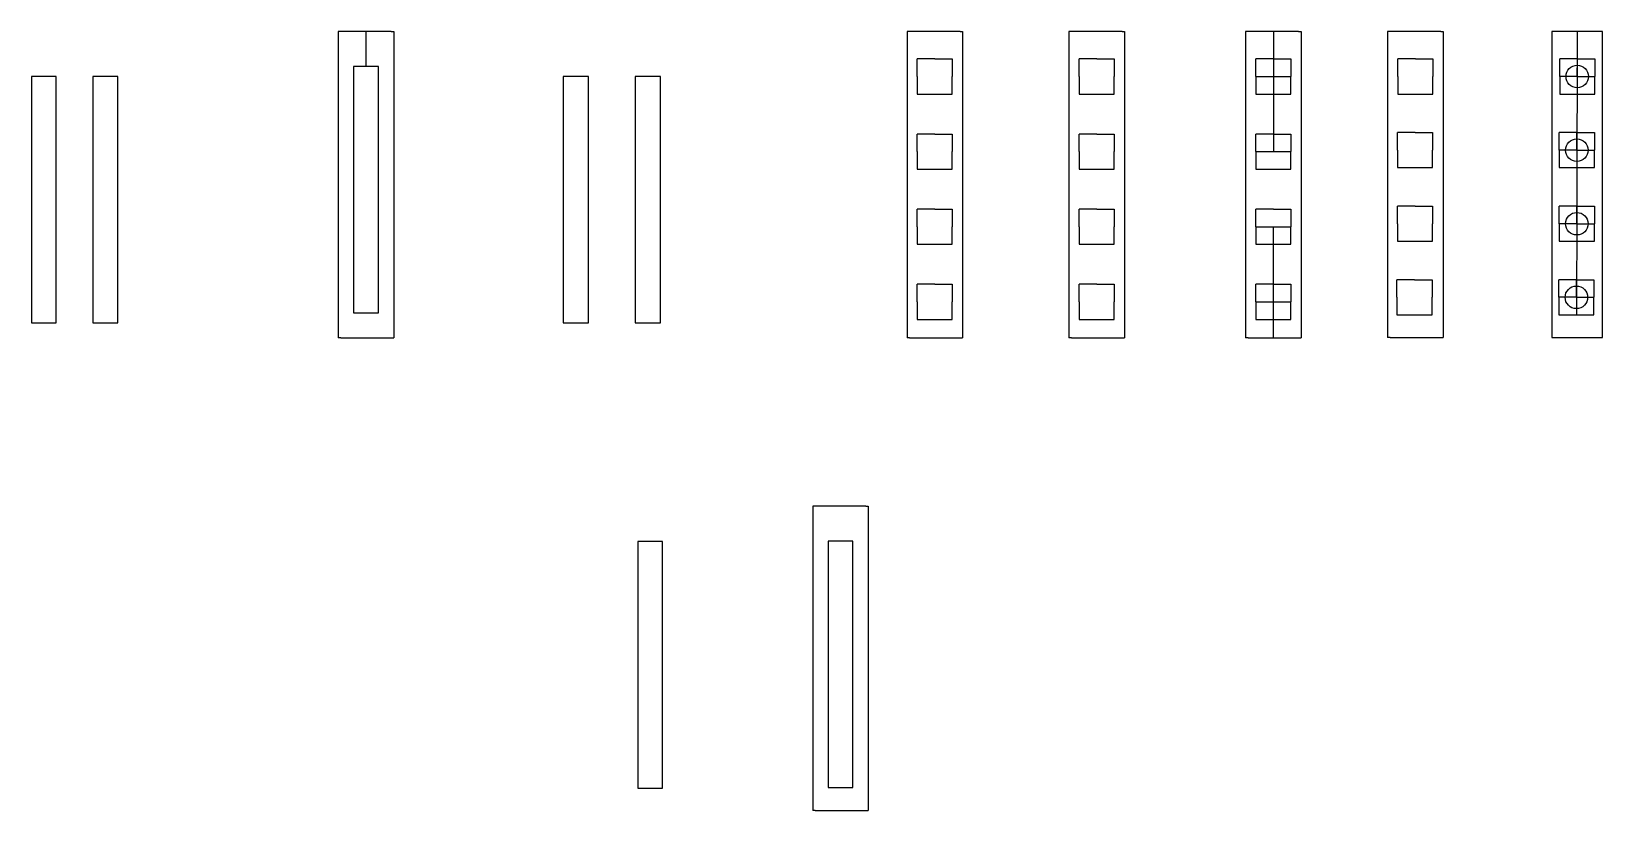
# Model space of a CAD drawing. Header units: millimetres. Extents: x 3020 to 3334, y 1357 to 1512.
import ezdxf

# ---------------------------------------------------------------- set-up
doc = ezdxf.new("R2010")
doc.units = ezdxf.units.MM

msp = doc.modelspace()

# ---------------------------------------------------------------- linework, layer by layer
for p, q in [((3081.79, 1512.4), (3081.29, 1512.4)), ((3081.29, 1512.4), (3081.29, 1451.2)), ((3091.89, 1512.4), (3081.79, 1512.4)), ((3086.84, 1512.4), (3086.84, 1505.4)), ((3091.89, 1512.4), (3092.39, 1512.4)), ((3092.39, 1512.4), (3092.39, 1451.2)), ((3195.41, 1512.4), (3194.91, 1512.4)), ((3194.91, 1512.4), (3194.91, 1451.2)), ((3205.51, 1512.4), (3195.41, 1512.4)), ((3205.51, 1512.4), (3206.01, 1512.4)), ((3206.01, 1512.4), (3206.01, 1451.2)), ((3227.76, 1512.4), (3227.26, 1512.4)), ((3227.26, 1512.4), (3227.26, 1451.2)), ((3237.86, 1512.4), (3227.76, 1512.4)), ((3237.86, 1512.4), (3238.36, 1512.4)), ((3238.36, 1512.4), (3238.36, 1451.2)), ((3263.03, 1512.4), (3262.53, 1512.4)), ((3262.53, 1512.4), (3262.53, 1451.2)), ((3273.13, 1512.4), (3263.03, 1512.4)), ((3268.08, 1512.4), (3268.08, 1503.4)), ((3273.13, 1512.4), (3273.63, 1512.4)), ((3273.63, 1512.4), (3273.63, 1451.2)), ((3291.41, 1512.4), (3290.91, 1512.4)), ((3290.91, 1512.4), (3290.91, 1451.3)), ((3301.51, 1512.4), (3291.41, 1512.4)), ((3301.51, 1512.4), (3302.01, 1512.4)), ((3302.01, 1512.4), (3302.01, 1451.3)), ((3323.74, 1512.4), (3323.74, 1451.3)), ((3333.84, 1512.4), (3323.74, 1512.4)), ((3328.79, 1512.4), (3328.79, 1503.4)), ((3333.84, 1451.3), (3333.84, 1512.4)), ((3200.48, 1506.9), (3196.96, 1506.9)), ((3196.96, 1503.4), (3196.96, 1506.9)), ((3200.48, 1506.9), (3203.96, 1506.9)), ((3203.96, 1506.9), (3203.96, 1503.4)), ((3232.83, 1506.9), (3229.31, 1506.9)), ((3229.31, 1503.4), (3229.31, 1506.9)), ((3232.83, 1506.9), (3236.31, 1506.9)), ((3236.31, 1506.9), (3236.31, 1503.4)), ((3268.1, 1506.9), (3264.58, 1506.9)), ((3264.58, 1503.4), (3264.58, 1506.9)), ((3268.1, 1506.9), (3271.58, 1506.9)), ((3271.58, 1506.9), (3271.58, 1503.4)), ((3296.48, 1506.9), (3292.96, 1506.9)), ((3292.96, 1503.4), (3292.96, 1506.9)), ((3296.48, 1506.9), (3299.96, 1506.9)), ((3299.96, 1506.9), (3299.96, 1503.4)), ((3328.81, 1506.9), (3325.29, 1506.9)), ((3325.29, 1503.4), (3325.29, 1506.9)), ((3328.79, 1503.4), (3328.81, 1506.9)), ((3328.81, 1506.9), (3332.29, 1506.9)), ((3332.29, 1506.9), (3332.29, 1503.4)), ((3020.01, 1503.41), (3020.01, 1454.21)), ((3024.96, 1503.41), (3020.01, 1503.41)), ((3024.96, 1454.21), (3024.96, 1503.41)), ((3032.28, 1503.41), (3032.28, 1454.21)), ((3037.29, 1503.41), (3032.28, 1503.41)), ((3037.29, 1454.21), (3037.29, 1503.41)), ((3084.32, 1505.4), (3084.32, 1456.2)), ((3089.36, 1505.4), (3084.32, 1505.4)), ((3089.36, 1456.2), (3089.36, 1505.4)), ((3126.23, 1503.41), (3126.23, 1454.21)), ((3131.27, 1503.41), (3126.23, 1503.41)), ((3131.27, 1454.21), (3131.27, 1503.41)), ((3140.58, 1503.41), (3140.58, 1454.21)), ((3145.68, 1503.41), (3140.58, 1503.41)), ((3145.68, 1454.21), (3145.68, 1503.41)), ((3196.96, 1503.4), (3196.96, 1499.9)), ((3203.96, 1499.9), (3203.96, 1503.4)), ((3229.31, 1503.4), (3229.31, 1499.9)), ((3236.31, 1499.9), (3236.31, 1503.4)), ((3264.58, 1503.4), (3264.58, 1499.9)), ((3264.58, 1503.4), (3271.58, 1503.4)), ((3268.08, 1503.4), (3268.08, 1488.4)), ((3271.58, 1499.9), (3271.58, 1503.4)), ((3292.96, 1503.4), (3292.96, 1499.9)), ((3299.96, 1499.9), (3299.96, 1503.4)), ((3328.79, 1503.4), (3325.29, 1503.4)), ((3325.29, 1503.4), (3325.29, 1499.9)), ((3328.79, 1503.4), (3328.7, 1488.7)), ((3328.79, 1503.4), (3332.29, 1503.4)), ((3328.79, 1503.4), (3328.79, 1499.9)), ((3332.29, 1499.9), (3332.29, 1503.4)), ((3196.96, 1499.9), (3200.46, 1499.9)), ((3200.46, 1499.9), (3203.96, 1499.9)), ((3229.31, 1499.9), (3232.81, 1499.9)), ((3232.81, 1499.9), (3236.31, 1499.9)), ((3264.58, 1499.9), (3268.08, 1499.9)), ((3268.08, 1499.9), (3271.58, 1499.9)), ((3292.96, 1499.9), (3296.46, 1499.9)), ((3296.46, 1499.9), (3299.96, 1499.9)), ((3325.29, 1499.9), (3328.79, 1499.9)), ((3328.79, 1499.9), (3332.29, 1499.9)), ((3200.48, 1491.9), (3196.96, 1491.9)), ((3196.96, 1488.4), (3196.96, 1491.9)), ((3200.48, 1491.9), (3203.96, 1491.9)), ((3203.96, 1491.9), (3203.96, 1488.4)), ((3232.83, 1491.9), (3229.31, 1491.9)), ((3229.31, 1488.4), (3229.31, 1491.9)), ((3232.83, 1491.9), (3236.31, 1491.9)), ((3236.31, 1491.9), (3236.31, 1488.4)), ((3268.1, 1491.9), (3264.58, 1491.9)), ((3264.58, 1488.4), (3264.58, 1491.9)), ((3268.1, 1491.9), (3271.58, 1491.9)), ((3271.58, 1491.9), (3271.58, 1488.4)), ((3296.39, 1492.2), (3292.87, 1492.2)), ((3292.87, 1488.7), (3292.87, 1492.2)), ((3296.39, 1492.2), (3299.87, 1492.2)), ((3299.87, 1492.2), (3299.87, 1488.7)), ((3328.72, 1492.2), (3325.2, 1492.2)), ((3325.2, 1488.7), (3325.2, 1492.2)), ((3328.7, 1488.7), (3328.72, 1492.2)), ((3328.72, 1492.2), (3332.2, 1492.2)), ((3332.2, 1492.2), (3332.2, 1488.7)), ((3196.96, 1488.4), (3196.96, 1484.9)), ((3203.96, 1484.9), (3203.96, 1488.4)), ((3229.31, 1488.4), (3229.31, 1484.9)), ((3236.31, 1484.9), (3236.31, 1488.4)), ((3264.58, 1488.4), (3264.58, 1484.9)), ((3264.58, 1488.4), (3271.58, 1488.4)), ((3271.58, 1484.9), (3271.58, 1488.4)), ((3292.87, 1488.7), (3292.87, 1485.2)), ((3299.87, 1485.2), (3299.87, 1488.7)), ((3328.7, 1488.7), (3325.2, 1488.7)), ((3325.2, 1488.7), (3325.2, 1485.2)), ((3328.7, 1488.7), (3332.2, 1488.7)), ((3328.7, 1488.7), (3328.7, 1485.2)), ((3328.7, 1488.7), (3328.7, 1474)), ((3332.2, 1485.2), (3332.2, 1488.7)), ((3196.96, 1484.9), (3200.46, 1484.9)), ((3200.46, 1484.9), (3203.96, 1484.9)), ((3229.31, 1484.9), (3232.81, 1484.9)), ((3232.81, 1484.9), (3236.31, 1484.9)), ((3264.58, 1484.9), (3268.08, 1484.9)), ((3268.08, 1484.9), (3271.58, 1484.9)), ((3292.87, 1485.2), (3296.37, 1485.2)), ((3296.37, 1485.2), (3299.87, 1485.2)), ((3325.2, 1485.2), (3328.7, 1485.2)), ((3328.7, 1485.2), (3332.2, 1485.2)), ((3200.48, 1476.9), (3196.96, 1476.9)), ((3196.96, 1473.4), (3196.96, 1476.9)), ((3200.48, 1476.9), (3203.96, 1476.9)), ((3203.96, 1476.9), (3203.96, 1473.4)), ((3232.83, 1476.9), (3229.31, 1476.9)), ((3229.31, 1473.4), (3229.31, 1476.9)), ((3232.83, 1476.9), (3236.31, 1476.9)), ((3236.31, 1476.9), (3236.31, 1473.4)), ((3268.1, 1476.9), (3264.58, 1476.9)), ((3264.58, 1473.4), (3264.58, 1476.9)), ((3268.1, 1476.9), (3271.58, 1476.9)), ((3271.58, 1476.9), (3271.58, 1473.4)), ((3296.39, 1477.5), (3292.87, 1477.5)), ((3292.87, 1474), (3292.87, 1477.5)), ((3296.39, 1477.5), (3299.87, 1477.5)), ((3299.87, 1477.5), (3299.87, 1474)), ((3328.72, 1477.5), (3325.2, 1477.5)), ((3325.2, 1474), (3325.2, 1477.5)), ((3328.7, 1474), (3328.72, 1477.5)), ((3328.72, 1477.5), (3332.2, 1477.5)), ((3332.2, 1477.5), (3332.2, 1474)), ((3196.96, 1473.4), (3196.96, 1469.9)), ((3203.96, 1469.9), (3203.96, 1473.4)), ((3229.31, 1473.4), (3229.31, 1469.9)), ((3236.31, 1469.9), (3236.31, 1473.4)), ((3264.58, 1473.4), (3264.58, 1469.9)), ((3264.58, 1473.4), (3271.58, 1473.4)), ((3268.08, 1458.4), (3268.08, 1473.4)), ((3271.58, 1469.9), (3271.58, 1473.4)), ((3292.87, 1474), (3292.87, 1470.5)), ((3299.87, 1470.5), (3299.87, 1474)), ((3328.7, 1474), (3325.2, 1474)), ((3325.2, 1474), (3325.2, 1470.5)), ((3328.7, 1474), (3328.61, 1459.3)), ((3328.7, 1474), (3332.2, 1474)), ((3328.7, 1474), (3328.7, 1470.5)), ((3332.2, 1470.5), (3332.2, 1474)), ((3196.96, 1469.9), (3200.46, 1469.9)), ((3200.46, 1469.9), (3203.96, 1469.9)), ((3229.31, 1469.9), (3232.81, 1469.9)), ((3232.81, 1469.9), (3236.31, 1469.9)), ((3264.58, 1469.9), (3268.08, 1469.9)), ((3268.08, 1469.9), (3271.58, 1469.9)), ((3292.87, 1470.5), (3296.37, 1470.5)), ((3296.37, 1470.5), (3299.87, 1470.5)), ((3325.2, 1470.5), (3328.7, 1470.5)), ((3328.7, 1470.5), (3332.2, 1470.5)), ((3296.3, 1462.8), (3292.78, 1462.8)), ((3292.78, 1459.3), (3292.78, 1462.8)), ((3296.3, 1462.8), (3299.78, 1462.8)), ((3299.78, 1462.8), (3299.78, 1459.3)), ((3328.63, 1462.8), (3325.11, 1462.8)), ((3325.11, 1459.3), (3325.11, 1462.8)), ((3328.61, 1459.3), (3328.63, 1462.8)), ((3328.63, 1462.8), (3332.11, 1462.8)), ((3332.11, 1462.8), (3332.11, 1459.3)), ((3200.48, 1461.9), (3196.96, 1461.9)), ((3196.96, 1458.4), (3196.96, 1461.9)), ((3200.48, 1461.9), (3203.96, 1461.9)), ((3203.96, 1461.9), (3203.96, 1458.4)), ((3232.83, 1461.9), (3229.31, 1461.9)), ((3229.31, 1458.4), (3229.31, 1461.9)), ((3232.83, 1461.9), (3236.31, 1461.9)), ((3236.31, 1461.9), (3236.31, 1458.4)), ((3268.1, 1461.9), (3264.58, 1461.9)), ((3264.58, 1458.4), (3264.58, 1461.9)), ((3268.1, 1461.9), (3271.58, 1461.9)), ((3271.58, 1461.9), (3271.58, 1458.4)), ((3084.32, 1456.2), (3089.36, 1456.2)), ((3196.96, 1458.4), (3196.96, 1454.9)), ((3203.96, 1454.9), (3203.96, 1458.4)), ((3229.31, 1458.4), (3229.31, 1454.9)), ((3236.31, 1454.9), (3236.31, 1458.4)), ((3264.58, 1458.4), (3264.58, 1454.9)), ((3264.58, 1458.4), (3271.58, 1458.4)), ((3268.08, 1451.2), (3268.08, 1458.4)), ((3271.58, 1454.9), (3271.58, 1458.4)), ((3292.78, 1459.3), (3292.78, 1455.8)), ((3299.78, 1455.8), (3299.78, 1459.3)), ((3328.61, 1459.3), (3325.11, 1459.3)), ((3325.11, 1459.3), (3325.11, 1455.8)), ((3328.61, 1459.3), (3332.11, 1459.3)), ((3328.61, 1459.3), (3328.61, 1455.8)), ((3332.11, 1455.8), (3332.11, 1459.3)), ((3020.01, 1454.21), (3024.96, 1454.21)), ((3032.28, 1454.21), (3037.29, 1454.21)), ((3126.23, 1454.21), (3131.27, 1454.21)), ((3140.58, 1454.21), (3145.68, 1454.21)), ((3196.96, 1454.9), (3200.46, 1454.9)), ((3200.46, 1454.9), (3203.96, 1454.9)), ((3229.31, 1454.9), (3232.81, 1454.9)), ((3232.81, 1454.9), (3236.31, 1454.9)), ((3264.58, 1454.9), (3268.08, 1454.9)), ((3268.08, 1454.9), (3271.58, 1454.9)), ((3292.78, 1455.8), (3296.28, 1455.8)), ((3296.28, 1455.8), (3299.78, 1455.8)), ((3325.11, 1455.8), (3328.61, 1455.8)), ((3328.61, 1455.8), (3332.11, 1455.8)), ((3081.79, 1451.2), (3081.29, 1451.2)), ((3081.79, 1451.2), (3091.89, 1451.2)), ((3091.89, 1451.2), (3092.39, 1451.2)), ((3195.41, 1451.2), (3194.91, 1451.2)), ((3195.41, 1451.2), (3205.51, 1451.2)), ((3205.51, 1451.2), (3206.01, 1451.2)), ((3227.76, 1451.2), (3227.26, 1451.2)), ((3227.76, 1451.2), (3237.86, 1451.2)), ((3237.86, 1451.2), (3238.36, 1451.2)), ((3263.03, 1451.2), (3262.53, 1451.2)), ((3263.03, 1451.2), (3273.13, 1451.2)), ((3273.13, 1451.2), (3273.63, 1451.2)), ((3291.41, 1451.3), (3290.91, 1451.3)), ((3291.41, 1451.3), (3301.51, 1451.3)), ((3301.51, 1451.3), (3302.01, 1451.3)), ((3323.74, 1451.3), (3333.84, 1451.3)), ((3176.58, 1417.61), (3176.08, 1417.61)), ((3176.08, 1417.61), (3176.08, 1356.81)), ((3186.68, 1417.61), (3176.58, 1417.61)), ((3186.68, 1417.61), (3187.18, 1417.61)), ((3187.18, 1417.61), (3187.18, 1356.81)), ((3141.12, 1410.51), (3141.12, 1361.31)), ((3146.07, 1410.51), (3141.12, 1410.51)), ((3146.07, 1361.31), (3146.07, 1410.51)), ((3179.15, 1410.61), (3179.15, 1361.41)), ((3184.1, 1410.61), (3179.15, 1410.61)), ((3184.1, 1361.41), (3184.1, 1410.61)), ((3141.12, 1361.31), (3146.07, 1361.31)), ((3179.15, 1361.41), (3184.1, 1361.41)), ((3176.58, 1356.81), (3176.08, 1356.81)), ((3176.58, 1356.81), (3186.68, 1356.81)), ((3186.68, 1356.81), (3187.18, 1356.81))]:
    msp.add_line(p, q)
for centre in [(3328.79, 1503.4), (3328.7, 1488.7), (3328.7, 1474), (3328.61, 1459.3)]:
    msp.add_circle(centre, 2.25)

doc.saveas('drawing.dxf')
